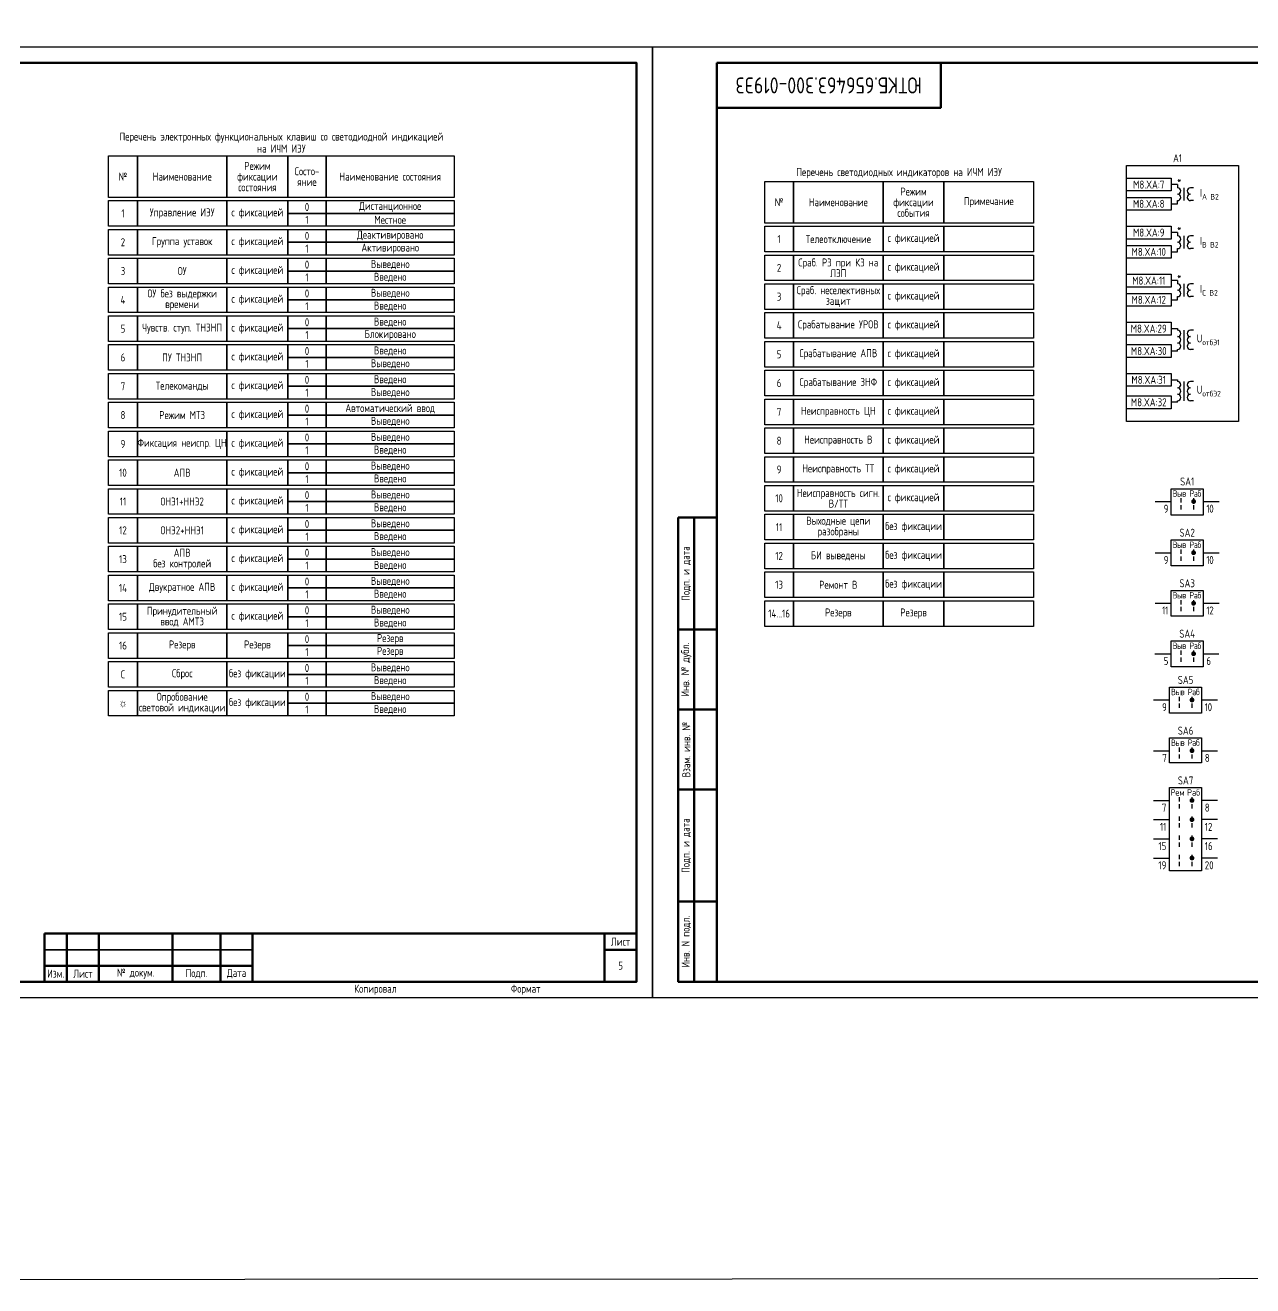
# Model space of a CAD drawing. Header units: millimetres. Extents: x -920 to 3495, y -90 to 589.
# Drawn here: x 1904 to 2287.5, y -90 to 303.8 of the extents above; entities that cross this region are included whole.
import ezdxf

# ---------------------------------------------------------------- set-up
doc = ezdxf.new("R2010")
doc.units = ezdxf.units.MM
doc.styles.add('Gost type A_2.5', font='GOST_A.TTF', dxfattribs={"height": 2.5})
doc.styles.add('Gost_type_A', font='GOST_A.TTF')

# ---------------------------------------------------------------- blocks, each defined once
blk = doc.blocks.new('Формат_А3')
blk.add_lwpolyline([(-420, 297), (0, 297), (0, 0), (-420, 0)], close=True)
at = {"lineweight": 50}
blk.add_lwpolyline([(-400, 292), (-5, 292), (-5, 5), (-400, 5)], close=True, dxfattribs=at)
blk = doc.blocks.new('Штамп левый нижний')
at = {"lineweight": 50}
for points in [[(-12, 145), (-7, 145), (-7, 110), (-12, 110)], [(-7, 145), (0, 145), (0, 110), (-7, 110)], [(-12, 110), (-7, 110), (-7, 85), (-12, 85)], [(-7, 110), (0, 110), (0, 85), (-7, 85)], [(-12, 85), (-7, 85), (-7, 60), (-12, 60)], [(-7, 85), (0, 85), (0, 60), (-7, 60)], [(-12, 60), (-7, 60), (-7, 25), (-12, 25)], [(-7, 60), (0, 60), (0, 25), (-7, 25)], [(-12, 25), (-7, 25), (-7, 0), (-12, 0)], [(-7, 25), (0, 25), (0, 0), (-7, 0)]]:
    blk.add_lwpolyline(points, close=True, dxfattribs=at)
at = {"char_height": 2.5, "attachment_point": 5, "rotation": 90, "style": 'Gost_type_A'}
for s, insert, width in [('Подп. и дата', (-9.5, 127.5), 35), ('Инв. № дубл.', (-9.5, 97.5), 25), ('Взам. инв. №', (-9.5, 72.5), 25), ('Подп. и дата', (-9.5, 42.5), 35), ('Инв. N подл.', (-9.5, 12.5), 25)]:
    blk.add_mtext(s, dxfattribs=dict(at, insert=insert, width=width))
blk = doc.blocks.new('Штамп угловой верхний')
at = {"lineweight": 50}
blk.add_lwpolyline([(0, 0), (70, 0), (70, -14), (0, -14)], close=True, dxfattribs=at)
blk = doc.blocks.new('Штамп малый нижний')
at = {"lineweight": 50}
for points in [[(-185, 15), (-178, 15), (-178, 5), (-185, 5)], [(-178, 15), (-168, 15), (-168, 5), (-178, 5)], [(-168, 15), (-145, 15), (-145, 5), (-168, 5)], [(-145, 15), (-130, 15), (-130, 5), (-145, 5)], [(-130, 15), (-120, 15), (-120, 5), (-130, 5)], [(-120, 15), (-10, 15), (-10, 0), (-120, 0)], [(-10, 15), (0, 15), (0, 10), (-10, 10)], [(-10, 10), (0, 10), (0, 0), (-10, 0)], [(-185, 5), (-178, 5), (-178, 0), (-185, 0)], [(-178, 5), (-168, 5), (-168, 0), (-178, 0)], [(-168, 5), (-145, 5), (-145, 0), (-168, 0)], [(-145, 5), (-130, 5), (-130, 0), (-145, 0)], [(-130, 5), (-120, 5), (-120, 0), (-130, 0)]]:
    blk.add_lwpolyline(points, close=True, dxfattribs=at)
for points in [[(-185, 15), (-178, 15), (-178, 10), (-185, 10)], [(-178, 15), (-168, 15), (-168, 10), (-178, 10)], [(-168, 15), (-145, 15), (-145, 10), (-168, 10)], [(-145, 15), (-130, 15), (-130, 10), (-145, 10)], [(-130, 15), (-120, 15), (-120, 10), (-130, 10)], [(-185, 10), (-178, 10), (-178, 5), (-185, 5)], [(-178, 10), (-168, 10), (-168, 5), (-178, 5)], [(-168, 10), (-145, 10), (-145, 5), (-168, 5)], [(-145, 10), (-130, 10), (-130, 5), (-145, 5)], [(-130, 10), (-120, 10), (-120, 5), (-130, 5)]]:
    blk.add_lwpolyline(points, close=True)
at = {"char_height": 2.5, "style": 'Gost_type_A'}
for s, insert, width, attachment_point in [('Лист', (-5, 12.5), 10, 5), ('№ докум.', (-156.5, 2.5), 23, 5), ('Подп.', (-137.5, 2.5), 15, 5), ('Дата', (-125, 2.5), 10, 5), ('Изм.', (-181.5, 2.5), 7, 5), ('Лист', (-173, 2.5), 10, 5), ('Копировал', (-75, -2.53), 13.1202, 6), ('Формат', (-30, -2.53), 13.1202, 6)]:
    blk.add_mtext(s, dxfattribs=dict(at, insert=insert, width=width, attachment_point=attachment_point))
blk = doc.blocks.new('POINT')
at = {"const_width": 0.75}
blk.add_lwpolyline([(-0.375, 0, 1), (0.375, 0, 1)], format="xyb", close=True, dxfattribs=at)
blk = doc.blocks.new('Переключатель_положение')
for p, q in [((2, 1), (2, -0.34)), ((2, -1.14), (2, -2.49))]:
    blk.add_line(p, q)

msp = doc.modelspace()

# ---------------------------------------------------------------- linework, layer by layer
for p, q in [((2264, 254), (2262, 254)), ((2262, 248), (2264, 248)), ((2264, 239), (2262, 239)), ((2262, 233), (2264, 233)), ((2264, 224), (2262, 224)), ((2262, 218), (2264, 218)), ((2257, 155), (2262, 155)), ((2272, 155), (2277, 155)), ((2257, 139), (2262, 139)), ((2272, 139), (2277, 139)), ((2257, 123.21), (2262, 123.21)), ((2272, 123.21), (2277, 123.21)), ((2256.93, 107.45), (2262, 107.45)), ((2256.93, 107.45), (2262, 107.45)), ((2272, 107.45), (2276.93, 107.45)), ((2272, 107.45), (2276.93, 107.45)), ((2256.5, 93), (2261.5, 93)), ((2271.5, 93), (2276.5, 93)), ((2256.5, 77.16), (2261.5, 77.16)), ((2271.5, 77.16), (2276.5, 77.16)), ((2256.5, 61.62), (2261.5, 61.62)), ((2276.5, 61.62), (2271.5, 61.62)), ((2256.5, 55.62), (2261.5, 55.62)), ((2276.5, 55.62), (2271.5, 55.62)), ((2256.5, 49.62), (2261.5, 49.62)), ((2276.5, 49.62), (2271.5, 49.62)), ((2256.5, 43.62), (2261.5, 43.62)), ((2276.5, 43.62), (2271.5, 43.62))]:
    msp.add_line(p, q)
at = {"ltscale": 4}
for p, q in [((2264, 254), (2264, 253)), ((2264, 253.5), (2264, 253)), ((2266, 253), (2266, 249)), ((2266, 253), (2266, 249)), ((2269, 253), (2268, 253)), ((2269, 253), (2268, 253)), ((2264, 248), (2264, 249)), ((2269, 249), (2268, 249)), ((2269, 249), (2268, 249)), ((2264, 239), (2264, 238)), ((2264, 238.5), (2264, 238)), ((2266, 238), (2266, 234)), ((2266, 238), (2266, 234)), ((2269, 238), (2268, 238)), ((2269, 238), (2268, 238)), ((2264, 233), (2264, 234)), ((2269, 234), (2268, 234)), ((2269, 234), (2268, 234)), ((2264, 224), (2264, 223)), ((2264, 223.5), (2264, 223)), ((2266, 223), (2266, 219)), ((2266, 223), (2266, 219)), ((2269, 223), (2268, 223)), ((2269, 223), (2268, 223)), ((2264, 218), (2264, 219)), ((2269, 219), (2268, 219)), ((2269, 219), (2268, 219)), ((2262, 209), (2264, 209)), ((2264, 209), (2264, 208.5)), ((2264, 209), (2264, 208.5)), ((2266, 208.5), (2266, 204.5)), ((2266, 206.5), (2266, 202.5)), ((2269, 208.5), (2268, 208.5)), ((2264, 202), (2262, 202)), ((2264, 202), (2264, 202.5)), ((2269, 202.5), (2268, 202.5)), ((2262, 193), (2264, 193)), ((2264, 193), (2264, 192.5)), ((2264, 193), (2264, 192.5)), ((2266, 192.5), (2266, 188.5)), ((2266, 190.5), (2266, 186.5)), ((2269, 192.5), (2268, 192.5)), ((2264, 186), (2262, 186)), ((2264, 186), (2264, 186.5)), ((2269, 186.5), (2268, 186.5))]:
    msp.add_line(p, q, dxfattribs=at)
at = {"color": 94, "lineweight": 30}
msp.add_lwpolyline([(-920, 586), (3495, 589), (3495, -87), (-920, -90)], close=True, dxfattribs=at)
for points in [[(1930, 263), (1939, 263), (1939, 250), (1930, 250)], [(1939, 263), (1967, 263), (1967, 250), (1939, 250)], [(1967, 263), (1986, 263), (1986, 250), (1967, 250)], [(1986, 263), (1998, 263), (1998, 250), (1986, 250)], [(1998, 263), (2038, 263), (2038, 250), (1998, 250)], [(2248, 260), (2283, 260), (2283, 180), (2248, 180)], [(2248, 256), (2262, 256), (2262, 252), (2248, 252)], [(2135, 255), (2144, 255), (2144, 242), (2135, 242)], [(2144, 255), (2172, 255), (2172, 242), (2144, 242)], [(2172, 255), (2191, 255), (2191, 242), (2172, 242)], [(2191, 255), (2219, 255), (2219, 242), (2191, 242)], [(1930, 249), (1939, 249), (1939, 241), (1930, 241)], [(1939, 249), (1967, 249), (1967, 241), (1939, 241)], [(1967, 249), (1986, 249), (1986, 241), (1967, 241)], [(1986, 249), (1998, 249), (1998, 245), (1986, 245)], [(1998, 249), (2038, 249), (2038, 245), (1998, 245)], [(2248, 250), (2262, 250), (2262, 246), (2248, 246)], [(1986, 245), (1998, 245), (1998, 241), (1986, 241)], [(1998, 245), (2038, 245), (2038, 241), (1998, 241)], [(2135, 241), (2144, 241), (2144, 233), (2135, 233)], [(2144, 241), (2172, 241), (2172, 233), (2144, 233)], [(2172, 241), (2191, 241), (2191, 233), (2172, 233)], [(2191, 241), (2219, 241), (2219, 233), (2191, 233)], [(2248, 241), (2262, 241), (2262, 237), (2248, 237)], [(1930, 240), (1939, 240), (1939, 232), (1930, 232)], [(1939, 240), (1967, 240), (1967, 232), (1939, 232)], [(1967, 240), (1986, 240), (1986, 232), (1967, 232)], [(1986, 240), (1998, 240), (1998, 236), (1986, 236)], [(1998, 240), (2038, 240), (2038, 236), (1998, 236)], [(1986, 236), (1998, 236), (1998, 232), (1986, 232)], [(1998, 236), (2038, 236), (2038, 232), (1998, 232)], [(2248, 235), (2262, 235), (2262, 231), (2248, 231)], [(1930, 231), (1939, 231), (1939, 223), (1930, 223)], [(1939, 231), (1967, 231), (1967, 223), (1939, 223)], [(1967, 231), (1986, 231), (1986, 223), (1967, 223)], [(1986, 231), (1998, 231), (1998, 227), (1986, 227)], [(1998, 231), (2038, 231), (2038, 227), (1998, 227)], [(2135, 232), (2144, 232), (2144, 224), (2135, 224)], [(2144, 232), (2172, 232), (2172, 224), (2144, 224)], [(2172, 232), (2191, 232), (2191, 224), (2172, 224)], [(2191, 232), (2219, 232), (2219, 224), (2191, 224)], [(1986, 227), (1998, 227), (1998, 223), (1986, 223)], [(1998, 227), (2038, 227), (2038, 223), (1998, 223)], [(2248, 226), (2262, 226), (2262, 222), (2248, 222)], [(1930, 222), (1939, 222), (1939, 214), (1930, 214)], [(1939, 222), (1967, 222), (1967, 214), (1939, 214)], [(1967, 222), (1986, 222), (1986, 214), (1967, 214)], [(1986, 222), (1998, 222), (1998, 218), (1986, 218)], [(1998, 222), (2038, 222), (2038, 218), (1998, 218)], [(2135, 223), (2144, 223), (2144, 215), (2135, 215)], [(2144, 223), (2172, 223), (2172, 215), (2144, 215)], [(2172, 223), (2191, 223), (2191, 215), (2172, 215)], [(2191, 223), (2219, 223), (2219, 215), (2191, 215)], [(1986, 218), (1998, 218), (1998, 214), (1986, 214)], [(1998, 218), (2038, 218), (2038, 214), (1998, 214)], [(2248, 220), (2262, 220), (2262, 216), (2248, 216)], [(1930, 213), (1939, 213), (1939, 205), (1930, 205)], [(1939, 213), (1967, 213), (1967, 205), (1939, 205)], [(1967, 213), (1986, 213), (1986, 205), (1967, 205)], [(1986, 213), (1998, 213), (1998, 209), (1986, 209)], [(1998, 213), (2038, 213), (2038, 209), (1998, 209)], [(2135, 214), (2144, 214), (2144, 206), (2135, 206)], [(2144, 214), (2172, 214), (2172, 206), (2144, 206)], [(2172, 214), (2191, 214), (2191, 206), (2172, 206)], [(2191, 214), (2219, 214), (2219, 206), (2191, 206)], [(1986, 209), (1998, 209), (1998, 205), (1986, 205)], [(1998, 209), (2038, 209), (2038, 205), (1998, 205)], [(2248, 211), (2262, 211), (2262, 207), (2248, 207)], [(2135, 205), (2144, 205), (2144, 197), (2135, 197)], [(2144, 205), (2172, 205), (2172, 197), (2144, 197)], [(2172, 205), (2191, 205), (2191, 197), (2172, 197)], [(2191, 205), (2219, 205), (2219, 197), (2191, 197)], [(1930, 204), (1939, 204), (1939, 196), (1930, 196)], [(1939, 204), (1967, 204), (1967, 196), (1939, 196)], [(1967, 204), (1986, 204), (1986, 196), (1967, 196)], [(1986, 204), (1998, 204), (1998, 200), (1986, 200)], [(1998, 204), (2038, 204), (2038, 200), (1998, 200)], [(2248, 204), (2262, 204), (2262, 200), (2248, 200)], [(1986, 200), (1998, 200), (1998, 196), (1986, 196)], [(1998, 200), (2038, 200), (2038, 196), (1998, 196)], [(1930, 195), (1939, 195), (1939, 187), (1930, 187)], [(1939, 195), (1967, 195), (1967, 187), (1939, 187)], [(1967, 195), (1986, 195), (1986, 187), (1967, 187)], [(1986, 195), (1998, 195), (1998, 191), (1986, 191)], [(1998, 195), (2038, 195), (2038, 191), (1998, 191)], [(2135, 196), (2144, 196), (2144, 188), (2135, 188)], [(2144, 196), (2172, 196), (2172, 188), (2144, 188)], [(2172, 196), (2191, 196), (2191, 188), (2172, 188)], [(2191, 196), (2219, 196), (2219, 188), (2191, 188)], [(2248, 195), (2262, 195), (2262, 191), (2248, 191)], [(1986, 191), (1998, 191), (1998, 187), (1986, 187)], [(1998, 191), (2038, 191), (2038, 187), (1998, 187)], [(1930, 186), (1939, 186), (1939, 178), (1930, 178)], [(1939, 186), (1967, 186), (1967, 178), (1939, 178)], [(1967, 186), (1986, 186), (1986, 178), (1967, 178)], [(1986, 186), (1998, 186), (1998, 182), (1986, 182)], [(1998, 186), (2038, 186), (2038, 182), (1998, 182)], [(2135, 187), (2144, 187), (2144, 179), (2135, 179)], [(2144, 187), (2172, 187), (2172, 179), (2144, 179)], [(2172, 187), (2191, 187), (2191, 179), (2172, 179)], [(2191, 187), (2219, 187), (2219, 179), (2191, 179)], [(2248, 188), (2262, 188), (2262, 184), (2248, 184)], [(1986, 182), (1998, 182), (1998, 178), (1986, 178)], [(1998, 182), (2038, 182), (2038, 178), (1998, 178)], [(2135, 178), (2144, 178), (2144, 170), (2135, 170)], [(2144, 178), (2172, 178), (2172, 170), (2144, 170)], [(2172, 178), (2191, 178), (2191, 170), (2172, 170)], [(2191, 178), (2219, 178), (2219, 170), (2191, 170)], [(1930, 177), (1939, 177), (1939, 169), (1930, 169)], [(1939, 177), (1967, 177), (1967, 169), (1939, 169)], [(1967, 177), (1986, 177), (1986, 169), (1967, 169)], [(1986, 177), (1998, 177), (1998, 173), (1986, 173)], [(1998, 177), (2038, 177), (2038, 173), (1998, 173)], [(1986, 173), (1998, 173), (1998, 169), (1986, 169)], [(1998, 173), (2038, 173), (2038, 169), (1998, 169)], [(1930, 168), (1939, 168), (1939, 160), (1930, 160)], [(1939, 168), (1967, 168), (1967, 160), (1939, 160)], [(1967, 168), (1986, 168), (1986, 160), (1967, 160)], [(1986, 168), (1998, 168), (1998, 164), (1986, 164)], [(1998, 168), (2038, 168), (2038, 164), (1998, 164)], [(2135, 169), (2144, 169), (2144, 161), (2135, 161)], [(2144, 169), (2172, 169), (2172, 161), (2144, 161)], [(2172, 169), (2191, 169), (2191, 161), (2172, 161)], [(2191, 169), (2219, 169), (2219, 161), (2191, 161)], [(1986, 164), (1998, 164), (1998, 160), (1986, 160)], [(1998, 164), (2038, 164), (2038, 160), (1998, 160)], [(1930, 159), (1939, 159), (1939, 151), (1930, 151)], [(1939, 159), (1967, 159), (1967, 151), (1939, 151)], [(1967, 159), (1986, 159), (1986, 151), (1967, 151)], [(1986, 159), (1998, 159), (1998, 155), (1986, 155)], [(1998, 159), (2038, 159), (2038, 155), (1998, 155)], [(2135, 160), (2144, 160), (2144, 152), (2135, 152)], [(2144, 160), (2172, 160), (2172, 152), (2144, 152)], [(2172, 160), (2191, 160), (2191, 152), (2172, 152)], [(2191, 160), (2219, 160), (2219, 152), (2191, 152)], [(2262, 159), (2272, 159), (2272, 150.72), (2262, 150.72)], [(1986, 155), (1998, 155), (1998, 151), (1986, 151)], [(1998, 155), (2038, 155), (2038, 151), (1998, 151)], [(1930, 150), (1939, 150), (1939, 142), (1930, 142)], [(1939, 150), (1967, 150), (1967, 142), (1939, 142)], [(1967, 150), (1986, 150), (1986, 142), (1967, 142)], [(1986, 150), (1998, 150), (1998, 146), (1986, 146)], [(1998, 150), (2038, 150), (2038, 146), (1998, 146)], [(2135, 151), (2144, 151), (2144, 143), (2135, 143)], [(2144, 151), (2172, 151), (2172, 143), (2144, 143)], [(2172, 151), (2191, 151), (2191, 143), (2172, 143)], [(2191, 151), (2219, 151), (2219, 143), (2191, 143)], [(1986, 146), (1998, 146), (1998, 142), (1986, 142)], [(1998, 146), (2038, 146), (2038, 142), (1998, 142)], [(2135, 142), (2144, 142), (2144, 134), (2135, 134)], [(2144, 142), (2172, 142), (2172, 134), (2144, 134)], [(2172, 142), (2191, 142), (2191, 134), (2172, 134)], [(2191, 142), (2219, 142), (2219, 134), (2191, 134)], [(2262, 143), (2272, 143), (2272, 134.93), (2262, 134.93)], [(1930, 141), (1939, 141), (1939, 133), (1930, 133)], [(1939, 141), (1967, 141), (1967, 133), (1939, 133)], [(1967, 141), (1986, 141), (1986, 133), (1967, 133)], [(1986, 141), (1998, 141), (1998, 137), (1986, 137)], [(1998, 141), (2038, 141), (2038, 137), (1998, 137)], [(1986, 137), (1998, 137), (1998, 133), (1986, 133)], [(1998, 137), (2038, 137), (2038, 133), (1998, 133)], [(1930, 132), (1939, 132), (1939, 124), (1930, 124)], [(1939, 132), (1967, 132), (1967, 124), (1939, 124)], [(1967, 132), (1986, 132), (1986, 124), (1967, 124)], [(1986, 132), (1998, 132), (1998, 128), (1986, 128)], [(1998, 132), (2038, 132), (2038, 128), (1998, 128)], [(2135, 133), (2144, 133), (2144, 125), (2135, 125)], [(2144, 133), (2172, 133), (2172, 125), (2144, 125)], [(2172, 133), (2191, 133), (2191, 125), (2172, 125)], [(2191, 133), (2219, 133), (2219, 125), (2191, 125)], [(1986, 128), (1998, 128), (1998, 124), (1986, 124)], [(1998, 128), (2038, 128), (2038, 124), (1998, 124)], [(2262, 127.21), (2272, 127.21), (2272, 119.17), (2262, 119.17)], [(1930, 123), (1939, 123), (1939, 115), (1930, 115)], [(1939, 123), (1967, 123), (1967, 115), (1939, 115)], [(1967, 123), (1986, 123), (1986, 115), (1967, 115)], [(1986, 123), (1998, 123), (1998, 119), (1986, 119)], [(1998, 123), (2038, 123), (2038, 119), (1998, 119)], [(2135, 124), (2144, 124), (2144, 116), (2135, 116)], [(2144, 124), (2172, 124), (2172, 116), (2144, 116)], [(2172, 124), (2191, 124), (2191, 116), (2172, 116)], [(2191, 124), (2219, 124), (2219, 116), (2191, 116)], [(1986, 119), (1998, 119), (1998, 115), (1986, 115)], [(1998, 119), (2038, 119), (2038, 115), (1998, 115)], [(1930, 114), (1939, 114), (1939, 106), (1930, 106)], [(1939, 114), (1967, 114), (1967, 106), (1939, 106)], [(1967, 114), (1986, 114), (1986, 106), (1967, 106)], [(1986, 114), (1998, 114), (1998, 110), (1986, 110)], [(1998, 114), (2038, 114), (2038, 110), (1998, 110)], [(2262, 111.45), (2272, 111.45), (2272, 103.39), (2262, 103.39)], [(1986, 110), (1998, 110), (1998, 106), (1986, 106)], [(1998, 110), (2038, 110), (2038, 106), (1998, 106)], [(1930, 105), (1939, 105), (1939, 97), (1930, 97)], [(1939, 105), (1967, 105), (1967, 97), (1939, 97)], [(1967, 105), (1986, 105), (1986, 97), (1967, 97)], [(1986, 105), (1998, 105), (1998, 101), (1986, 101)], [(1998, 105), (2038, 105), (2038, 101), (1998, 101)], [(1986, 101), (1998, 101), (1998, 97), (1986, 97)], [(1998, 101), (2038, 101), (2038, 97), (1998, 97)], [(1930, 96), (1939, 96), (1939, 88), (1930, 88)], [(1939, 96), (1967, 96), (1967, 88), (1939, 88)], [(1967, 96), (1986, 96), (1986, 88), (1967, 88)], [(1986, 96), (1998, 96), (1998, 92), (1986, 92)], [(1998, 96), (2038, 96), (2038, 92), (1998, 92)], [(2261.5, 97), (2271.5, 97), (2271.5, 88.88), (2261.5, 88.88)], [(1986, 92), (1998, 92), (1998, 88), (1986, 88)], [(1998, 92), (2038, 92), (2038, 88), (1998, 88)], [(2261.5, 81.16), (2271.5, 81.16), (2271.5, 73.34), (2261.5, 73.34)], [(2261.5, 65.62), (2271.5, 65.62), (2271.5, 39.62), (2261.5, 39.62)]]:
    msp.add_lwpolyline(points, close=True)
at = {"ltscale": 4}
for centre, start, end in [((2264, 252), 270, 90), ((2264, 252), 270, 90), ((2268, 252), 90, 270), ((2268, 252), 90, 270), ((2264, 250), 270, 90), ((2264, 250), 270, 90), ((2268, 250), 90, 270), ((2268, 250), 90, 270), ((2264, 237), 270, 90), ((2264, 237), 270, 90), ((2268, 237), 90, 270), ((2268, 237), 90, 270), ((2264, 235), 270, 90), ((2264, 235), 270, 90), ((2268, 235), 90, 270), ((2268, 235), 90, 270), ((2264, 222), 270, 90), ((2264, 222), 270, 90), ((2264, 220), 270, 90), ((2264, 220), 270, 90), ((2268, 222), 90, 270), ((2268, 222), 90, 270), ((2268, 220), 90, 270), ((2268, 220), 90, 270), ((2264, 207.5), 270, 90), ((2264, 205.5), 270, 90), ((2268, 207.5), 90, 270), ((2268, 207.5), 90, 270), ((2268, 205.5), 90, 270), ((2268, 205.5), 90, 270), ((2264, 203.5), 270, 90), ((2268, 203.5), 90, 270), ((2264, 191.5), 270, 90), ((2264, 189.5), 270, 90), ((2268, 191.5), 90, 270), ((2268, 191.5), 90, 270), ((2268, 189.5), 90, 270), ((2268, 189.5), 90, 270), ((2264, 187.5), 270, 90), ((2268, 187.5), 90, 270)]:
    msp.add_arc(centre, 1, start, end, dxfattribs=at)

# ---------------------------------------------------------------- block references
at = {"color": 1}
for name, p in [('Формат_А3', (2100, 0)), ('Формат_А3', (2520, 0)), ('Штамп левый нижний', (2120, 5)), ('Штамп малый нижний', (2095, 5))]:
    msp.add_blockref(name, p, dxfattribs=at)
for name, p in [('Штамп угловой верхний', (2120, 292)), ('Переключатель_положение', (2263, 155)), ('POINT', (2269, 155)), ('Переключатель_положение', (2267, 155)), ('Переключатель_положение', (2263, 139)), ('POINT', (2269, 139)), ('Переключатель_положение', (2267, 139)), ('Переключатель_положение', (2263, 123.21)), ('POINT', (2269, 123.21)), ('Переключатель_положение', (2267, 123.21)), ('Переключатель_положение', (2263, 107.45)), ('POINT', (2269, 107.45)), ('Переключатель_положение', (2267, 107.45)), ('Переключатель_положение', (2262.5, 93)), ('POINT', (2268.5, 93)), ('Переключатель_положение', (2266.5, 93)), ('Переключатель_положение', (2262.5, 77.16)), ('POINT', (2268.5, 77.16)), ('Переключатель_положение', (2266.5, 77.16)), ('Переключатель_положение', (2262.5, 61.62)), ('POINT', (2268.5, 61.62)), ('Переключатель_положение', (2266.5, 61.62)), ('Переключатель_положение', (2262.5, 55.62)), ('POINT', (2268.5, 55.62)), ('Переключатель_положение', (2266.5, 55.62)), ('Переключатель_положение', (2262.5, 49.62)), ('POINT', (2268.5, 49.62)), ('Переключатель_положение', (2266.5, 49.62)), ('Переключатель_положение', (2262.5, 43.62)), ('POINT', (2268.5, 43.62)), ('Переключатель_положение', (2266.5, 43.62))]:
    msp.add_blockref(name, p)

# ---------------------------------------------------------------- texts
at = {"insert": (2155, 285), "char_height": 5, "width": 70, "attachment_point": 5, "rotation": 180, "style": 'Gost_type_A'}
msp.add_mtext('ЮТКБ.656463.300-019Э3', dxfattribs=at)
at = {"char_height": 2.5}
for s, insert, width, attachment_point, line_spacing_factor, style in [('Перечень электронных функциональных клавиш со светодиодной индикацией\\Pна ИЧМ ИЭУ', (1984, 264), 108, 8, 0.9, 'Gost_type_A'), ('Режим\\Pфиксации состояния', (1976.5, 256.5), 19, 5, 0.8, 'Gost_type_A'), ('A1', (2264, 261), 32, 8, 0.9, 'Gost_type_A'), ('№ ', (1934.5, 256.5), 9, 5, 0.8, 'Gost_type_A'), ('Наименование ', (1953, 256.5), 28, 5, 0.8, 'Gost_type_A'), ('Состо- яние', (1992, 256.5), 12, 5, 0.8, 'Gost_type_A'), ('Наименование состояния ', (2018, 256.5), 40, 5, 0.8, 'Gost_type_A'), ('Перечень светодиодных индикаторов на ИЧМ ИЭУ', (2177, 256), 84, 8, 0.9, 'Gost_type_A'), ('Режим\\Pфиксации события', (2181.5, 248.5), 19, 5, 0.8, 'Gost_type_A'), ('0', (1992, 247), 12, 5, 0.8, 'Gost_type_A'), ('Дистанционное', (2018, 247), 40, 5, 0.8, 'Gost_type_A'), ('№ ', (2139.5, 248.5), 9, 5, 0.8, 'Gost_type_A'), ('Наименование ', (2158, 248.5), 28, 5, 0.8, 'Gost_type_A'), ('Примечание', (2205, 248.5), 28, 5, 0.8, 'Gost_type_A'), ('1', (1934.5, 245), 9, 5, 0.8, 'Gost_type_A'), ('Управление ИЭУ', (1953, 245), 28, 5, 0.8, 'Gost_type_A'), ('с фиксацией', (1976.5, 245), 19, 5, 0.8, 'Gost_type_A'), ('1', (1992, 243), 12, 5, 0.8, 'Gost_type_A'), ('Местное', (2018, 243), 40, 5, 0.8, 'Gost_type_A'), ('2', (1934.5, 236), 9, 5, 0.8, 'Gost_type_A'), ('Группа уставок', (1953, 236), 28, 5, 0.8, 'Gost_type_A'), ('с фиксацией', (1976.5, 236), 19, 5, 0.8, 'Gost_type_A'), ('0', (1992, 238), 12, 5, 0.8, 'Gost_type_A'), ('Деактивировано', (2018, 238), 40, 5, 0.8, 'Gost_type_A'), ('1', (2139.5, 237), 9, 5, 0.8, 'Gost_type_A'), ('Телеотключение', (2158, 237), 28, 5, 0.8, 'Gost_type_A'), ('с фиксацией', (2181.5, 237), 19, 5, 0.8, 'Gost_type_A'), ('1', (1992, 234), 12, 5, 0.8, 'Gost_type_A'), ('Активировано', (2018, 234), 40, 5, 0.8, 'Gost_type_A'), ('с фиксацией', (1976.5, 227), 19, 5, 0.8, 'Gost_type_A'), ('0', (1992, 229), 12, 5, 0.8, 'Gost_type_A'), ('Выведено', (2018, 229), 40, 5, 0.8, 'Gost_type_A'), ('2', (2139.5, 228), 9, 5, 0.8, 'Gost_type_A'), ('Сраб. РЗ при КЗ на ЛЭП ', (2158, 228), 28, 5, 0.8, 'Gost_type_A'), ('с фиксацией', (2181.5, 228), 19, 5, 0.8, 'Gost_type_A'), ('3', (1934.5, 227), 9, 5, 0.8, 'Gost_type_A'), ('ОУ', (1953, 227), 28, 5, 0.8, 'Gost_type_A'), ('1', (1992, 225), 12, 5, 0.8, 'Gost_type_A'), ('Введено', (2018, 225), 40, 5, 0.8, 'Gost_type_A'), ('ОУ без выдержки времени ', (1953, 218), 28, 5, 0.8, 'Gost type A_2.5'), ('0', (1992, 220), 12, 5, 0.8, 'Gost_type_A'), ('Выведено', (2018, 220), 40, 5, 0.8, 'Gost_type_A'), ('Сраб. неселективных защит ', (2158, 219), 28, 5, 0.8, 'Gost_type_A'), ('с фиксацией', (2181.5, 219), 19, 5, 0.8, 'Gost_type_A'), ('4', (1934.5, 218), 9, 5, 0.8, 'Gost_type_A'), ('с фиксацией', (1976.5, 218), 19, 5, 0.8, 'Gost_type_A'), ('1', (1992, 216), 12, 5, 0.8, 'Gost_type_A'), ('Введено', (2018, 216), 40, 5, 0.8, 'Gost_type_A'), ('3', (2139.5, 219), 9, 5, 0.8, 'Gost_type_A'), ('5', (1934.5, 209), 9, 5, 0.8, 'Gost_type_A'), ('{\\C256;Чувств. ступ. ТНЗНП }', (1953, 209), 28, 5, 0.8, 'Gost type A_2.5'), ('с фиксацией', (1976.5, 209), 19, 5, 0.8, 'Gost_type_A'), ('0', (1992, 211), 12, 5, 0.8, 'Gost_type_A'), ('Введено', (2018, 211), 40, 5, 0.8, 'Gost_type_A'), ('4', (2139.5, 210), 9, 5, 0.8, 'Gost_type_A'), ('Срабатывание УРОВ', (2158, 210), 28, 5, 0.8, 'Gost_type_A'), ('с фиксацией', (2181.5, 210), 19, 5, 0.8, 'Gost_type_A'), ('1', (1992, 207), 12, 5, 0.8, 'Gost_type_A'), ('Блокировано ', (2018, 207), 40, 5, 0.8, 'Gost_type_A'), ('6', (1934.5, 200), 9, 5, 0.8, 'Gost_type_A'), ('ПУ ТНЗНП ', (1953, 200), 28, 5, 0.8, 'Gost_type_A'), ('с фиксацией', (1976.5, 200), 19, 5, 0.8, 'Gost_type_A'), ('0', (1992, 202), 12, 5, 0.8, 'Gost_type_A'), ('Введено', (2018, 202), 40, 5, 0.8, 'Gost_type_A'), ('5', (2139.5, 201), 9, 5, 0.8, 'Gost_type_A'), ('Срабатывание АПВ', (2158, 201), 28, 5, 0.8, 'Gost_type_A'), ('с фиксацией', (2181.5, 201), 19, 5, 0.8, 'Gost_type_A'), ('1', (1992, 198), 12, 5, 0.8, 'Gost_type_A'), ('Выведено', (2018, 198), 40, 5, 0.8, 'Gost_type_A'), ('0', (1992, 193), 12, 5, 0.8, 'Gost_type_A'), ('Введено', (2018, 193), 40, 5, 0.8, 'Gost_type_A'), ('6', (2139.5, 192), 9, 5, 0.8, 'Gost_type_A'), ('Срабатывание ЗНФ', (2158, 192), 28, 5, 0.8, 'Gost_type_A'), ('с фиксацией', (2181.5, 192), 19, 5, 0.8, 'Gost_type_A'), ('7', (1934.5, 191), 9, 5, 0.8, 'Gost_type_A'), ('Телекоманды', (1953, 191), 28, 5, 0.8, 'Gost_type_A'), ('с фиксацией', (1976.5, 191), 19, 5, 0.8, 'Gost_type_A'), ('1', (1992, 189), 12, 5, 0.8, 'Gost_type_A'), ('Выведено', (2018, 189), 40, 5, 0.8, 'Gost_type_A'), ('0', (1992, 184), 12, 5, 0.8, 'Gost_type_A'), ('Автоматический ввод ', (2018, 184), 40, 5, 0.8, 'Gost_type_A'), ('8', (1934.5, 182), 9, 5, 0.8, 'Gost_type_A'), ('Режим МТЗ ', (1953, 182), 28, 5, 0.8, 'Gost_type_A'), ('с фиксацией', (1976.5, 182), 19, 5, 0.8, 'Gost_type_A'), ('1', (1992, 180), 12, 5, 0.8, 'Gost_type_A'), ('Выведено ', (2018, 180), 40, 5, 0.8, 'Gost_type_A'), ('7', (2139.5, 183), 9, 5, 0.8, 'Gost_type_A'), ('Неисправность ЦН ', (2158, 183), 28, 5, 0.8, 'Gost_type_A'), ('с фиксацией', (2181.5, 183), 19, 5, 0.8, 'Gost_type_A'), ('9', (1934.5, 173), 9, 5, 0.8, 'Gost_type_A'), ('Фиксация неиспр. ЦН ', (1953, 173), 28, 5, 0.8, 'Gost_type_A'), ('с фиксацией', (1976.5, 173), 19, 5, 0.8, 'Gost_type_A'), ('0', (1992, 175), 12, 5, 0.8, 'Gost_type_A'), ('Выведено', (2018, 175), 40, 5, 0.8, 'Gost_type_A'), ('8', (2139.5, 174), 9, 5, 0.8, 'Gost_type_A'), ('Неисправность В', (2158, 174), 28, 5, 0.8, 'Gost_type_A'), ('с фиксацией', (2181.5, 174), 19, 5, 0.8, 'Gost_type_A'), ('1', (1992, 171), 12, 5, 0.8, 'Gost_type_A'), ('Введено', (2018, 171), 40, 5, 0.8, 'Gost_type_A'), ('с фиксацией', (1976.5, 164), 19, 5, 0.8, 'Gost_type_A'), ('0', (1992, 166), 12, 5, 0.8, 'Gost_type_A'), ('Выведено', (2018, 166), 40, 5, 0.8, 'Gost_type_A'), ('9', (2139.5, 165), 9, 5, 0.8, 'Gost_type_A'), ('Неисправность ТТ ', (2158, 165), 28, 5, 0.8, 'Gost_type_A'), ('с фиксацией', (2181.5, 165), 19, 5, 0.8, 'Gost_type_A'), ('10', (1934.5, 164), 9, 5, 0.8, 'Gost_type_A'), ('АПВ', (1953, 164), 28, 5, 0.8, 'Gost_type_A'), ('1', (1992, 162), 12, 5, 0.8, 'Gost_type_A'), ('Введено', (2018, 162), 40, 5, 0.8, 'Gost_type_A'), ('0', (1992, 157), 12, 5, 0.8, 'Gost_type_A'), ('Выведено', (2018, 157), 40, 5, 0.8, 'Gost_type_A'), ('Неисправность сигн. В/ТТ ', (2158, 156), 28, 5, 0.8, 'Gost_type_A'), ('с фиксацией', (2181.5, 156), 19, 5, 0.8, 'Gost_type_A'), ('11', (1934.5, 155), 9, 5, 0.8, 'Gost_type_A'), ('ОНЭ1+ННЭ2', (1953, 155), 28, 5, 0.8, 'Gost_type_A'), ('с фиксацией', (1976.5, 155), 19, 5, 0.8, 'Gost_type_A'), ('1', (1992, 153), 12, 5, 0.8, 'Gost_type_A'), ('Введено', (2018, 153), 40, 5, 0.8, 'Gost_type_A'), ('10', (2139.5, 156), 9, 5, 0.8, 'Gost_type_A'), ('Выходные цепи разобраны ', (2158, 147), 28, 5, 0.8, 'Gost_type_A'), ('12', (1934.5, 146), 9, 5, 0.8, 'Gost_type_A'), ('ОНЭ2+ННЭ1', (1953, 146), 28, 5, 0.8, 'Gost_type_A'), ('с фиксацией', (1976.5, 146), 19, 5, 0.8, 'Gost_type_A'), ('0', (1992, 148), 12, 5, 0.8, 'Gost_type_A'), ('Выведено', (2018, 148), 40, 5, 0.8, 'Gost_type_A'), ('11', (2139.5, 147), 9, 5, 0.8, 'Gost_type_A'), ('без фиксации', (2181.5, 147), 19, 5, 0.8, 'Gost_type_A'), ('1', (1992, 144), 12, 5, 0.8, 'Gost_type_A'), ('Введено', (2018, 144), 40, 5, 0.8, 'Gost_type_A'), ('13', (1934.5, 137), 9, 5, 0.8, 'Gost_type_A'), ('АПВ \\Pбез контролей', (1953, 137), 28, 5, 0.8, 'Gost_type_A'), ('с фиксацией', (1976.5, 137), 19, 5, 0.8, 'Gost_type_A'), ('0', (1992, 139), 12, 5, 0.8, 'Gost_type_A'), ('Выведено', (2018, 139), 40, 5, 0.8, 'Gost_type_A'), ('12', (2139.5, 138), 9, 5, 0.8, 'Gost_type_A'), ('БИ выведены ', (2158, 138), 28, 5, 0.8, 'Gost_type_A'), ('без фиксации', (2181.5, 138), 19, 5, 0.8, 'Gost_type_A'), ('1', (1992, 135), 12, 5, 0.8, 'Gost_type_A'), ('Введено', (2018, 135), 40, 5, 0.8, 'Gost_type_A'), ('0', (1992, 130), 12, 5, 0.8, 'Gost_type_A'), ('Выведено', (2018, 130), 40, 5, 0.8, 'Gost_type_A'), ('13', (2139.5, 129), 9, 5, 0.8, 'Gost_type_A'), ('Ремонт В', (2158, 129), 28, 5, 0.8, 'Gost_type_A'), ('без фиксации', (2181.5, 129), 19, 5, 0.8, 'Gost_type_A'), ('14', (1934.5, 128), 9, 5, 0.8, 'Gost_type_A'), ('Двукратное АПВ', (1953, 128), 28, 5, 0.8, 'Gost_type_A'), ('с фиксацией', (1976.5, 128), 19, 5, 0.8, 'Gost_type_A'), ('1', (1992, 126), 12, 5, 0.8, 'Gost_type_A'), ('Введено', (2018, 126), 40, 5, 0.8, 'Gost_type_A'), ('Принудительный ввод АМТЗ', (1953, 119), 28, 5, 0.8, 'Gost_type_A'), ('0', (1992, 121), 12, 5, 0.8, 'Gost_type_A'), ('Выведено', (2018, 121), 40, 5, 0.8, 'Gost_type_A'), ('15', (1934.5, 119), 9, 5, 0.8, 'Gost_type_A'), ('с фиксацией', (1976.5, 119), 19, 5, 0.8, 'Gost_type_A'), ('1', (1992, 117), 12, 5, 0.8, 'Gost_type_A'), ('Введено', (2018, 117), 40, 5, 0.8, 'Gost_type_A'), ('14...16', (2139.5, 120), 9, 5, 0.8, 'Gost_type_A'), ('Резерв', (2158, 120), 28, 5, 0.8, 'Gost_type_A'), ('Резерв', (2181.5, 120), 19, 5, 0.8, 'Gost_type_A'), ('16', (1934.5, 110), 9, 5, 0.8, 'Gost_type_A'), ('Резерв', (1953, 110), 28, 5, 0.8, 'Gost_type_A'), ('Резерв', (1976.5, 110), 19, 5, 0.8, 'Gost_type_A'), ('0', (1992, 112), 12, 5, 0.8, 'Gost_type_A'), ('Резерв', (2018, 112), 40, 5, 0.8, 'Gost_type_A'), ('1', (1992, 108), 12, 5, 0.8, 'Gost_type_A'), ('Резерв', (2018, 108), 40, 5, 0.8, 'Gost_type_A'), ('Сброс', (1953, 101), 28, 5, 0.8, 'Gost_type_A'), ('без фиксации', (1976.5, 101), 19, 5, 0.8, 'Gost_type_A'), ('0', (1992, 103), 12, 5, 0.8, 'Gost_type_A'), ('Выведено', (2018, 103), 40, 5, 0.8, 'Gost_type_A'), ('C', (1934.5, 101), 9, 5, 0.8, 'Gost_type_A'), ('1', (1992, 99), 12, 5, 0.8, 'Gost_type_A'), ('Введено', (2018, 99), 40, 5, 0.8, 'Gost_type_A'), ('Опробование световой индикации', (1953, 92), 28, 5, 0.8, 'Gost_type_A'), ('0', (1992, 94), 12, 5, 0.8, 'Gost_type_A'), ('Выведено', (2018, 94), 40, 5, 0.8, 'Gost_type_A'), ('☼', (1934.5, 92), 9, 5, 0.8, 'Gost_type_A'), ('без фиксации', (1976.5, 92), 19, 5, 0.8, 'Gost_type_A'), ('1', (1992, 90), 12, 5, 0.8, 'Gost_type_A'), ('Введено', (2018, 90), 40, 5, 0.8, 'Gost_type_A')]:
    msp.add_mtext(s, dxfattribs=dict(at, insert=insert, width=width, attachment_point=attachment_point, line_spacing_factor=line_spacing_factor, style=style))
at = {"style": 'Gost_type_A'}
for s, insert, char_height, width, attachment_point in [('M8.XA:7', (2255, 254), 2.5, 14, 5), ('*', (2264.5, 255.5), 2.5, 3, 5), ('\\A1;I{\\H0.7x;\\S^ A B2;}', (2271, 251), 2.5, 8, 4), ('M8.XA:8', (2254.99, 247.99), 2.5, 14.018, 5), ('M8.XA:9', (2255, 239), 2.5, 14, 5), ('*', (2264.5, 240.5), 2.5, 3, 5), ('\\A1;I{\\H0.7x;\\S^ B B2;}', (2271, 236), 2.5, 8, 4), ('M8.XA:10', (2254.99, 232.99), 2.5, 14.018, 5), ('M8.XA:11', (2255, 224), 2.5, 14, 5), ('*', (2264.5, 225.5), 2.5, 3, 5), ('\\A1;I{\\H0.7x;\\S^ C B2;}', (2271, 221), 2.5, 8, 4), ('M8.XA:12', (2254.99, 218), 2.5, 14.018, 5), ('M8.XA:29', (2254.99, 209), 2.5, 14.018, 5), ('\\A1;U{\\H0.7x;\\S^ отбЭ1;}', (2270, 205.5), 2.5, 12, 4), ('M8.XA:30', (2254.99, 202), 2.5, 14.018, 5), ('M8.XA:31', (2254.99, 193), 2.5, 14.018, 5), ('\\A1;U{\\H0.7x;\\S^ отбЭ2;}', (2270, 189.5), 2.5, 12, 4), ('M8.XA:32', (2254.99, 186), 2.5, 14.018, 5), ('SA1', (2267, 160), 2.5, 10, 8), ('{\\T0.9;Выв}', (2264.5, 157.5), 2, 5, 5), ('{\\T0.9;Раб}', (2269.5, 157.5), 2, 5, 5), ('{\\T0.9;9}', (2261, 154), 2.5, 5, 3), ('{\\T0.9;10}', (2273, 154), 2.5, 5, 1), ('SA2', (2267, 144), 2.5, 10, 8), ('{\\T0.9;Выв}', (2264.5, 141.5), 2, 5, 5), ('{\\T0.9;Раб}', (2269.5, 141.5), 2, 5, 5), ('{\\T0.9;9}', (2261, 138), 2.5, 5, 3), ('{\\T0.9;10}', (2273, 138), 2.5, 5, 1), ('SA3', (2267, 128.21), 2.5, 10, 8), ('{\\T0.9;Выв}', (2264.5, 125.71), 2, 5, 5), ('{\\T0.9;Раб}', (2269.5, 125.71), 2, 5, 5), ('{\\T0.9;11}', (2261, 122.21), 2.5, 5, 3), ('{\\T0.9;12}', (2273, 122.21), 2.5, 5, 1), ('SA4', (2267, 112.45), 2.5, 10, 8), ('{\\T0.9;Выв}', (2264.5, 109.95), 2, 5, 5), ('{\\T0.9;Раб}', (2269.5, 109.95), 2, 5, 5), ('{\\T0.9;5}', (2261, 106.45), 2.5, 5, 3), ('{\\T0.9;6}', (2273, 106.45), 2.5, 5, 1), ('SA5', (2266.5, 98), 2.5, 10, 8), ('{\\T0.9;Выв}', (2264, 95.5), 2, 5, 5), ('{\\T0.9;Раб}', (2269, 95.5), 2, 5, 5), ('{\\T0.9;9}', (2260.5, 92), 2.5, 5, 3), ('{\\T0.9;10}', (2272.5, 92), 2.5, 5, 1), ('SA6', (2266.5, 82.16), 2.5, 10, 8), ('{\\T0.9;Выв}', (2264, 79.66), 2, 5, 5), ('{\\T0.9;Раб}', (2269, 79.66), 2, 5, 5), ('{\\T0.9;7}', (2260.5, 76.16), 2.5, 5, 3), ('{\\T0.9;8}', (2272.5, 76.16), 2.5, 5, 1), ('SA7', (2266.5, 66.62), 2.5, 10, 8), ('Рем', (2264, 64.12), 2, 5, 5), ('Раб', (2269, 64.12), 2, 5, 5), ('7', (2260.5, 60.62), 2.5, 5, 3), ('8', (2272.5, 60.62), 2.5, 5, 1), ('11', (2260.5, 54.62), 2.5, 5, 3), ('12', (2272.5, 54.62), 2.5, 5, 1), ('15', (2260.5, 48.62), 2.5, 5, 3), ('16', (2272.5, 48.62), 2.5, 5, 1), ('19', (2260.5, 42.62), 2.5, 5, 3), ('20', (2272.5, 42.62), 2.5, 5, 1), ('5', (2090, 10), 2.5, 10, 5)]:
    msp.add_mtext(s, dxfattribs=dict(at, insert=insert, char_height=char_height, width=width, attachment_point=attachment_point))

doc.saveas('drawing.dxf')
